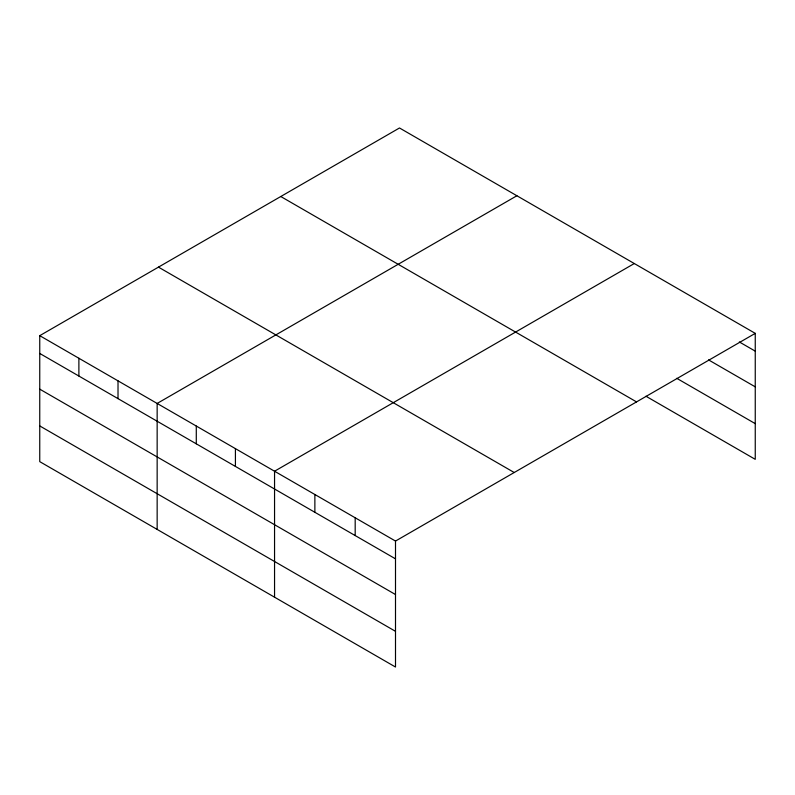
<?xml version="1.0" encoding="UTF-8"?>
<svg xmlns="http://www.w3.org/2000/svg" width="795" height="795" viewBox="0 0 795 795"><rect width="100%" height="100%" fill="white"/><g stroke="black" fill="none" stroke-linecap="round" stroke-linejoin="round"><path stroke-width="1.19" d="M39.75 335.669L395.503 541.057L395.503 667.025L39.75 461.637L39.75 335.669L399.497 127.975L755.25 333.363L755.25 459.331L645.967 396.238M516.889 195.749L157.152 403.443L157.152 529.42M634.291 263.533L274.553 471.226L274.553 597.194M395.503 541.057L755.25 333.363M739.33 341.959L755.25 351.142M708.564 359.897L755.25 386.847M676.734 378.301L755.25 423.636M280.774 196.514L636.537 401.902M158.463 267.13L514.226 472.518M39.75 353.447L395.503 558.845M39.75 389.153L395.503 594.541M39.75 425.931L395.503 631.329M355.186 517.784L355.186 535.562M314.87 494.5L314.87 512.288M235.419 448.628L235.419 466.417M196.286 426.041L196.286 443.819M118.018 380.855L118.018 398.633M78.884 358.257L78.884 376.045"/></g></svg>
